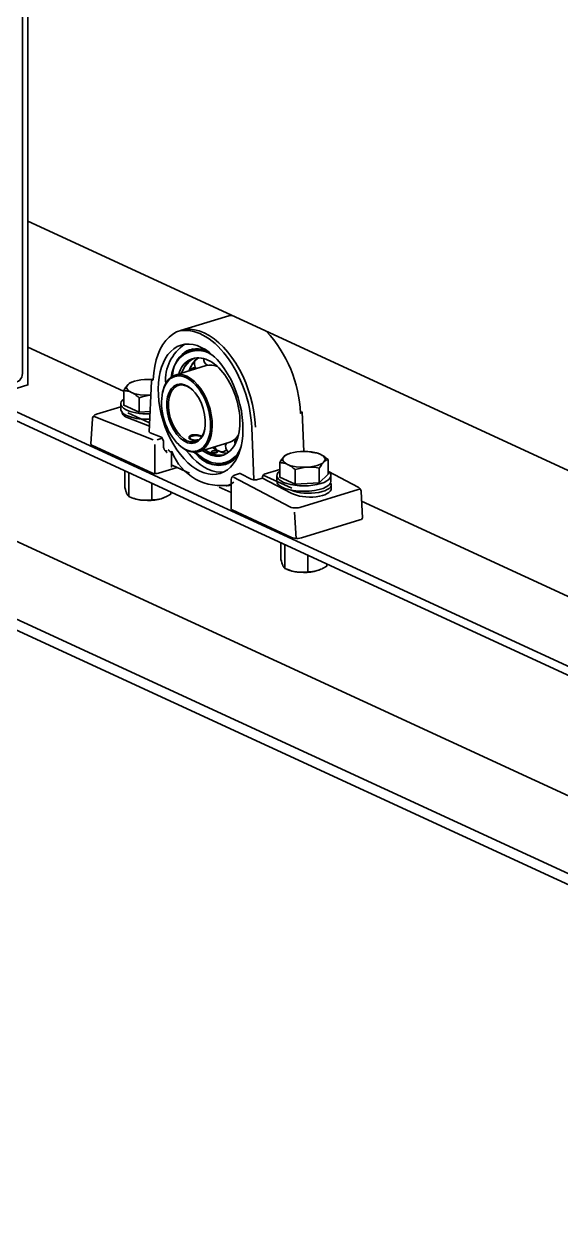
# Model space of a CAD drawing. Header units: millimetres. Extents: x -8400 to 8400, y -5940 to 5940.
# Drawn here: x 4965.5 to 5157.3, y 1103.9 to 1536 of the extents above; entities that cross this region are included whole.
import ezdxf

# ---------------------------------------------------------------- set-up
doc = ezdxf.new("R2010")
doc.units = ezdxf.units.MM
doc.layers.add('粗实线层', color=7, linetype='Continuous', lineweight=35)

msp = doc.modelspace()

# ---------------------------------------------------------------- linework, layer by layer
at = {"layer": '粗实线层', "linetype": 'Continuous', "lineweight": 35}
for points in [[(5429.862, 1180.004), (5429.862, 1181.902), (3411.605, 2112.909), (3427.906, 2117.889)], [(3411.605, 2112.909), (3411.605, 2111.011), (3411.713, 2110.278), (3412.025, 2109.692), (3412.506, 2109.317), (5429.848, 1178.732)], [(3458.919, 2044.824), (5424.763, 1137.994)], [(5429.862, 1105.812), (5429.862, 1103.914), (3411.605, 2034.922), (3411.605, 2036.819), (3411.683, 2037.497), (3411.911, 2038.168), (3412.27, 2038.779), (3412.732, 2039.282), (3413.26, 2039.636), (3415.693, 2040.835)], [(3412.133, 2038.578), (5430.389, 1107.57)], [(4964.906, 1786.315), (4964.906, 1411.07), (4964.839, 1410.445), (4964.644, 1409.82), (4964.333, 1409.241), (4963.927, 1408.745), (4963.455, 1408.367), (4962.948, 1408.133), (4951.854, 1404.743), (4951.854, 1402.403), (4966.864, 1406.989), (4966.864, 1785.411)], [(4966.859, 1465.482), (5426.971, 1253.236)], [(5037.479, 1431.383), (5021.425, 1426.478)], [(5039.862, 1431.806), (5038.653, 1431.666), (5037.481, 1431.384)], [(5001.069, 1404.723), (4966.853, 1420.506)], [(5025.763, 1419.904), (5023.761, 1418.788)], [(5030.633, 1413.895), (5019.528, 1410.502)], [(5021.715, 1411.17), (5022.302, 1412.561), (5023.011, 1413.791), (5023.833, 1414.843), (5024.759, 1415.706), (5025.776, 1416.367)], [(5021.815, 1411.2), (5022.353, 1412.463), (5022.993, 1413.592), (5023.727, 1414.573), (5024.55, 1415.398), (5025.452, 1416.058), (5026.423, 1416.545)], [(5027.81, 1416.69), (5026.781, 1415.838), (5025.866, 1414.762), (5025.081, 1413.477), (5024.436, 1412)], [(5026.653, 1415.874), (5025.774, 1414.711), (5025.032, 1413.407), (5024.494, 1412.158)], [(5034.596, 1413.569), (5033.568, 1413.92), (5032.556, 1414.093), (5031.573, 1414.084), (5030.632, 1413.894)], [(5010.928, 1403.326), (5009.611, 1403.29), (5008.298, 1403.341), (5007.028, 1403.476), (5005.841, 1403.692), (5004.771, 1403.983), (5003.851, 1404.338), (5003.111, 1404.749), (5002.571, 1405.201), (5002.248, 1405.681), (5002.153, 1406.176), (5002.287, 1406.669), (5002.648, 1407.145), (5003.224, 1407.591), (5003.997, 1407.993), (5004.944, 1408.338), (5006.037, 1408.616), (5007.242, 1408.819), (5008.522, 1408.94), (5010.079, 1408.973), (5011.622, 1408.885)], [(5011.62, 1408.833), (5011.169, 1408.61), (5010.999, 1408.32), (5010.215, 1390.293), (5010.309, 1390.096), (5010.596, 1389.927), (5014.215, 1388.497), (5014.554, 1388.282), (5014.863, 1387.926), (5015.11, 1387.465), (5015.27, 1386.948), (5015.324, 1386.427), (5015.324, 1385.041), (5015.327, 1384.941), (5015.333, 1384.843), (5015.342, 1384.746), (5015.356, 1384.652), (5015.372, 1384.559), (5015.393, 1384.468), (5015.404, 1384.424), (5015.416, 1384.379), (5015.429, 1384.335), (5015.443, 1384.292), (5015.505, 1384.124), (5015.576, 1383.965), (5015.658, 1383.816), (5015.746, 1383.674), (5015.794, 1383.606), (5015.842, 1383.539), (5015.893, 1383.474), (5015.945, 1383.411), (5016.052, 1383.289), (5016.163, 1383.172), (5016.277, 1383.06), (5016.394, 1382.951), (5016.452, 1382.897), (5016.511, 1382.844), (5016.541, 1382.818), (5016.57, 1382.791), (5016.585, 1382.778), (5016.6, 1382.765), (5016.615, 1382.752), (5016.63, 1382.738)], [(5003.832, 1407.938), (5003.434, 1407.751), (5003.24, 1407.632), (5003.044, 1407.491), (5002.847, 1407.33), (5002.648, 1407.145), (5002.598, 1407.096), (5002.549, 1407.045), (5002.524, 1407.019), (5002.499, 1406.992), (5002.474, 1406.966), (5002.45, 1406.939), (5002.351, 1406.827), (5002.252, 1406.711), (5002.056, 1406.465), (5001.861, 1406.2), (5001.474, 1405.621), (5001.091, 1404.985)], [(5006.611, 1397.216), (5001.091, 1399.762), (5001.091, 1404.985), (5001.43, 1404.965), (5001.771, 1404.931), (5001.857, 1404.92), (5001.943, 1404.908), (5002.03, 1404.895), (5002.115, 1404.88), (5002.288, 1404.848), (5002.461, 1404.812), (5002.807, 1404.725), (5003.154, 1404.617), (5003.502, 1404.489), (5003.851, 1404.338), (5004.202, 1404.166), (5004.553, 1403.971), (5004.598, 1403.945), (5004.642, 1403.919), (5004.686, 1403.892), (5004.73, 1403.865), (5004.817, 1403.811), (5004.904, 1403.755), (5005.079, 1403.641), (5005.252, 1403.522), (5005.596, 1403.272), (5005.937, 1403.007), (5006.275, 1402.729), (5006.611, 1402.438)], [(5004.328, 1408.127), (5003.831, 1407.938)], [(5015.04, 1404.532), (5014.969, 1404.205)], [(5025.825, 1405.085), (5024.78, 1405.948), (5023.708, 1406.57)], [(5000.048, 1400.284), (5000.048, 1398.334)], [(5010.526, 1397.453), (5006.611, 1397.216), (5006.611, 1402.438), (5007.674, 1402.763), (5008.747, 1403.026), (5009.288, 1403.131), (5009.831, 1403.216), (5010.781, 1403.316)], [(5000.048, 1399.212), (4991.428, 1396.578), (4991.095, 1396.457), (4990.79, 1396.286), (4990.495, 1396.045), (4990.242, 1395.75), (4990.079, 1395.471), (4989.981, 1395.168), (4989.964, 1395.028), (4989.964, 1394.884)], [(4990.3, 1395.829), (4990.597, 1395.681), (5011.647, 1387.362)], [(5010.298, 1392.206), (5002.393, 1395.33), (5001.759, 1395.621), (5001.253, 1395.943), (5000.884, 1396.289), (5000.661, 1396.652), (5000.585, 1397.027), (5000.585, 1397.141)], [(5010.354, 1393.502), (5002.629, 1397.066)], [(5020.165, 1377.456), (5013.562, 1375.439), (5012.982, 1375.323), (5012.328, 1375.3), (5011.701, 1375.373), (5011.195, 1375.53), (4989.956, 1385.327), (4989.637, 1385.516), (4989.443, 1385.728), (4989.387, 1385.951), (4989.932, 1394.847)], [(5047.665, 1373.04), (5046.88, 1391.794)], [(5013.106, 1387.381), (5014.868, 1387.919)], [(5028.984, 1388.643), (5028.93, 1388.668), (5028.849, 1388.704), (5028.764, 1388.74), (5028.675, 1388.776), (5028.581, 1388.811), (5028.532, 1388.829), (5028.482, 1388.846), (5028.432, 1388.864), (5028.381, 1388.881), (5028.277, 1388.914), (5028.169, 1388.946), (5028.06, 1388.977), (5027.946, 1389.007), (5027.918, 1389.015), (5027.889, 1389.022), (5027.859, 1389.029), (5027.83, 1389.036), (5027.771, 1389.05), (5027.712, 1389.064), (5027.594, 1389.089), (5027.474, 1389.113), (5027.353, 1389.135), (5027.23, 1389.154), (5027.169, 1389.164), (5027.107, 1389.172), (5027.045, 1389.18), (5026.983, 1389.187), (5026.859, 1389.2), (5026.736, 1389.21), (5026.614, 1389.217), (5026.493, 1389.221), (5026.372, 1389.223), (5026.252, 1389.221), (5026.192, 1389.219), (5026.133, 1389.216), (5026.075, 1389.213), (5026.018, 1389.208), (5025.904, 1389.197), (5025.793, 1389.182), (5025.685, 1389.165), (5025.58, 1389.143), (5025.529, 1389.131), (5025.478, 1389.119), (5025.453, 1389.112), (5025.428, 1389.105), (5025.403, 1389.098), (5025.379, 1389.091), (5025.284, 1389.06), (5025.194, 1389.026), (5025.108, 1388.989), (5025.027, 1388.949), (5024.95, 1388.906), (5024.878, 1388.861), (5024.811, 1388.813), (5024.749, 1388.763), (5024.694, 1388.711), (5024.643, 1388.658), (5024.598, 1388.603), (5024.559, 1388.546), (5024.55, 1388.531), (5024.541, 1388.517), (5024.533, 1388.502), (5024.525, 1388.488), (5024.51, 1388.458), (5024.497, 1388.429), (5024.476, 1388.369), (5024.46, 1388.309), (5024.45, 1388.25), (5024.447, 1388.19), (5024.447, 1388.16), (5024.449, 1388.13), (5024.453, 1388.1), (5024.458, 1388.07), (5024.472, 1388.011), (5024.493, 1387.954), (5024.519, 1387.897), (5024.551, 1387.842), (5024.589, 1387.789), (5024.633, 1387.737), (5024.657, 1387.712), (5024.683, 1387.687), (5024.71, 1387.663), (5024.739, 1387.639), (5024.799, 1387.593), (5024.866, 1387.551), (5024.937, 1387.51), (5025.013, 1387.472), (5025.094, 1387.437), (5025.18, 1387.406), (5025.269, 1387.377), (5025.363, 1387.351), (5025.46, 1387.328), (5025.561, 1387.308), (5025.587, 1387.304), (5025.614, 1387.299), (5025.64, 1387.295), (5025.666, 1387.291), (5025.72, 1387.284), (5025.774, 1387.278), (5025.885, 1387.267), (5025.998, 1387.259), (5026.112, 1387.254), (5026.229, 1387.252), (5026.289, 1387.252), (5026.348, 1387.252), (5026.409, 1387.254), (5026.47, 1387.256), (5026.591, 1387.261), (5026.714, 1387.269), (5026.836, 1387.28), (5026.959, 1387.292), (5027.082, 1387.307), (5027.206, 1387.323), (5027.237, 1387.327), (5027.268, 1387.332), (5027.299, 1387.336), (5027.329, 1387.341), (5027.391, 1387.351), (5027.452, 1387.361), (5027.641, 1387.395)], [(5024.971, 1388.403), (5024.663, 1388.142), (5024.502, 1387.955), (5024.447, 1387.758)], [(5028.95, 1388.421), (5028.822, 1388.508), (5028.668, 1388.589), (5028.185, 1388.754), (5027.594, 1388.858), (5026.947, 1388.892), (5026.303, 1388.853), (5025.718, 1388.744), (5025.245, 1388.575), (5024.925, 1388.362), (5024.788, 1388.122), (5024.844, 1387.878), (5025.091, 1387.651), (5025.504, 1387.461), (5026.049, 1387.326), (5026.675, 1387.257)], [(5027.888, 1383.142), (5038.992, 1386.535), (5039.878, 1386.903), (5040.698, 1387.445), (5041.44, 1388.154), (5042.096, 1389.02)], [(5012.257, 1375.304), (5012.257, 1385.753)], [(5015.903, 1383.462), (5016.287, 1383.448), (5016.685, 1383.209)], [(5018.131, 1383.092), (5018.131, 1377.614), (5018.202, 1377.972), (5018.396, 1378.167), (5018.662, 1378.149), (5024.606, 1375.407)], [(5020.587, 1385.815), (5020.829, 1385.584)], [(5036.882, 1375.891), (5035.511, 1375.821), (5034.101, 1375.965), (5032.664, 1376.322), (5031.213, 1376.888), (5029.839, 1377.614), (5028.476, 1378.517), (5027.136, 1379.59), (5025.83, 1380.824), (5024.568, 1382.21), (5023.361, 1383.735)], [(5036.347, 1381.77), (5035.134, 1381.75), (5033.885, 1381.948), (5032.615, 1382.361), (5031.339, 1382.984), (5030.074, 1383.81)], [(5036.982, 1381.984), (5035.904, 1381.845), (5034.789, 1381.888), (5033.646, 1382.113), (5032.488, 1382.516), (5031.327, 1383.094), (5030.176, 1383.84)], [(5032.797, 1384.641), (5034.156, 1383.778), (5035.525, 1383.151), (5036.885, 1382.77), (5038.214, 1382.64)], [(5032.929, 1384.482), (5033.909, 1383.907), (5035.746, 1383.037), (5037.615, 1382.491)], [(5064.289, 1383.215), (5064.839, 1383.237), (5065.386, 1383.237), (5065.929, 1383.217), (5066.47, 1383.177), (5067.543, 1383.044), (5068.606, 1382.848), (5068.944, 1382.829), (5069.286, 1382.795), (5069.372, 1382.784), (5069.458, 1382.771), (5069.544, 1382.758), (5069.631, 1382.744), (5069.802, 1382.712), (5069.976, 1382.676), (5070.321, 1382.588), (5070.668, 1382.481), (5071.016, 1382.353), (5071.366, 1382.202), (5071.717, 1382.03), (5072.068, 1381.835), (5072.112, 1381.809), (5072.156, 1381.783), (5072.2, 1381.756), (5072.244, 1381.73), (5072.332, 1381.675), (5072.419, 1381.619), (5072.593, 1381.505), (5072.766, 1381.386), (5073.11, 1381.136), (5073.451, 1380.871), (5073.79, 1380.593), (5074.125, 1380.302)], [(5036.063, 1378.67), (5038.6, 1378.87)], [(5060.096, 1382.402), (5059.599, 1382.213), (5059.202, 1382.026), (5059.007, 1381.906), (5058.811, 1381.766), (5058.614, 1381.604), (5058.416, 1381.42), (5058.366, 1381.37), (5058.317, 1381.32), (5058.292, 1381.293), (5058.267, 1381.267), (5058.242, 1381.241), (5058.218, 1381.214), (5058.119, 1381.103), (5058.02, 1380.986), (5057.824, 1380.74), (5057.629, 1380.475), (5057.242, 1379.896), (5056.859, 1379.259)], [(5062.379, 1371.491), (5056.859, 1374.037), (5056.859, 1379.259), (5057.197, 1379.24), (5057.539, 1379.206), (5057.625, 1379.195), (5057.711, 1379.182), (5057.797, 1379.169), (5057.883, 1379.155), (5058.056, 1379.123), (5058.228, 1379.087), (5058.574, 1378.999), (5058.922, 1378.892), (5059.27, 1378.764), (5059.619, 1378.613), (5059.969, 1378.44), (5060.321, 1378.246), (5060.365, 1378.22), (5060.409, 1378.194), (5060.453, 1378.167), (5060.497, 1378.14), (5060.585, 1378.086), (5060.672, 1378.03), (5060.846, 1377.916), (5061.019, 1377.797), (5061.363, 1377.547), (5061.705, 1377.282), (5062.043, 1377.004), (5062.379, 1376.713)], [(5070.913, 1382.393), (5070.889, 1382.402)], [(5071.012, 1377.235), (5071.395, 1377.872), (5071.782, 1378.452), (5071.977, 1378.716), (5072.173, 1378.963), (5072.371, 1379.189), (5072.569, 1379.396), (5072.618, 1379.444), (5072.668, 1379.49), (5072.693, 1379.513), (5072.718, 1379.536), (5072.742, 1379.558), (5072.767, 1379.58), (5072.866, 1379.664), (5072.965, 1379.742), (5073.161, 1379.882), (5073.356, 1380.002), (5073.743, 1380.185), (5074.125, 1380.302), (5074.125, 1375.08), (5071.012, 1372.012)], [(5001.554, 1376.301), (5001.554, 1370.339), (5001.725, 1369.68), (5001.897, 1369.079), (5001.984, 1368.804), (5002.071, 1368.546), (5002.159, 1368.309), (5002.248, 1368.091), (5002.27, 1368.041), (5002.292, 1367.991), (5002.304, 1367.966), (5002.315, 1367.943), (5002.326, 1367.919), (5002.337, 1367.896), (5002.381, 1367.806), (5002.425, 1367.722), (5002.512, 1367.571), (5002.6, 1367.441), (5002.772, 1367.237), (5002.942, 1367.098)], [(5002.942, 1375.359), (5002.854, 1375.707)], [(5003.471, 1375.426), (5002.942, 1375.359), (5002.942, 1367.098), (5003.949, 1366.694), (5004.964, 1366.35), (5005.476, 1366.205), (5005.99, 1366.078), (5006.508, 1365.972), (5007.028, 1365.886), (5008.298, 1365.751), (5009.611, 1365.7), (5010.928, 1365.736), (5012.208, 1365.857), (5013.412, 1366.06), (5014.505, 1366.338)], [(5040.365, 1374.052), (5060.487, 1363.441), (5060.968, 1363.244), (5061.549, 1363.1), (5062.189, 1363.021), (5062.847, 1363.01), (5063.476, 1363.069), (5064.035, 1363.193), (5084.919, 1369.574), (5085.289, 1369.715), (5085.576, 1369.886)], [(5050.761, 1373.694), (5050.744, 1374.091), (5050.815, 1374.516), (5051.041, 1374.88), (5051.364, 1375.086), (5056.859, 1376.765)], [(5050.953, 1374.774), (5061.215, 1370.041)], [(5055.816, 1374.559), (5055.816, 1372.609)], [(5085.916, 1368.828), (5085.926, 1368.921), (5085.927, 1369.013), (5085.869, 1369.328), (5085.738, 1369.627), (5085.589, 1369.867), (5085.413, 1370.082), (5085.211, 1370.266), (5084.988, 1370.423), (5084.921, 1370.463), (5084.852, 1370.501), (5074.291, 1376.07)], [(5075.169, 1372.609), (5075.169, 1374.559)], [(5011.114, 1371.891), (5011.114, 1365.929), (5010.109, 1365.813), (5009.095, 1365.76), (5008.583, 1365.76), (5008.068, 1365.781), (5007.809, 1365.799), (5007.549, 1365.823), (5007.484, 1365.83), (5007.419, 1365.837), (5007.354, 1365.844), (5007.289, 1365.852), (5007.158, 1365.869), (5007.028, 1365.886), (5005.583, 1366.163), (5004.328, 1366.548), (5003.789, 1366.754)], [(5039.498, 1368.538), (5035.21, 1370.516)], [(5037.731, 1370.777), (5039.115, 1371.431), (5040.415, 1372.3)], [(5038.39, 1370.954), (5039.498, 1371.293)], [(5075.284, 1370.001), (5075.284, 1371.279)], [(5017.896, 1368.762), (5017.896, 1368.001), (5017.48, 1367.737), (5017.06, 1367.486), (5016.955, 1367.425), (5016.849, 1367.365), (5016.743, 1367.306), (5016.637, 1367.249), (5016.425, 1367.136), (5016.213, 1367.028), (5015.788, 1366.826), (5015.362, 1366.643), (5014.934, 1366.48), (5014.505, 1366.338), (5014.074, 1366.217), (5013.642, 1366.118), (5013.588, 1366.107), (5013.534, 1366.096), (5013.48, 1366.086), (5013.426, 1366.076), (5013.318, 1366.057), (5013.211, 1366.04), (5012.997, 1366.009), (5012.784, 1365.983), (5012.361, 1365.944), (5011.942, 1365.924), (5011.526, 1365.919), (5011.114, 1365.929)], [(5015.121, 1366.548), (5015.154, 1366.561)], [(5173.692, 1325.092), (5086.119, 1365.49)], [(5062.691, 1352.162), (5062.145, 1361.563)], [(5057.321, 1350.576), (5057.321, 1344.614), (5057.492, 1343.955), (5057.665, 1343.354), (5057.752, 1343.078), (5057.839, 1342.821), (5057.927, 1342.584), (5058.016, 1342.366), (5058.038, 1342.315), (5058.06, 1342.266), (5058.071, 1342.241), (5058.082, 1342.217), (5058.093, 1342.194), (5058.104, 1342.171), (5058.149, 1342.081), (5058.193, 1341.997), (5058.28, 1341.846), (5058.367, 1341.716), (5058.539, 1341.512), (5058.71, 1341.372)], [(5058.71, 1349.633), (5058.622, 1349.982)], [(5059.238, 1349.701), (5058.71, 1349.633), (5058.71, 1341.372), (5059.716, 1340.969), (5060.732, 1340.625), (5061.244, 1340.479), (5061.758, 1340.353), (5062.276, 1340.247), (5062.796, 1340.161), (5064.065, 1340.026), (5065.379, 1339.975), (5066.695, 1340.011), (5067.975, 1340.132), (5069.18, 1340.335), (5070.272, 1340.613)], [(5066.881, 1346.166), (5066.881, 1340.204), (5065.877, 1340.088), (5064.862, 1340.035), (5064.35, 1340.035), (5063.835, 1340.056), (5063.576, 1340.074), (5063.317, 1340.098), (5063.252, 1340.104), (5063.187, 1340.112), (5063.121, 1340.119), (5063.056, 1340.127), (5062.926, 1340.143), (5062.796, 1340.161), (5061.351, 1340.438), (5060.096, 1340.823), (5059.557, 1341.029)], [(5073.663, 1343.037), (5073.663, 1342.276), (5073.248, 1342.012), (5072.828, 1341.76), (5072.722, 1341.7), (5072.616, 1341.64), (5072.511, 1341.581), (5072.405, 1341.523), (5072.193, 1341.411), (5071.981, 1341.303), (5071.556, 1341.101), (5071.129, 1340.917), (5070.701, 1340.755), (5070.272, 1340.613), (5069.841, 1340.492), (5069.41, 1340.393), (5069.356, 1340.382), (5069.302, 1340.371), (5069.248, 1340.361), (5069.194, 1340.351), (5069.086, 1340.332), (5068.978, 1340.315), (5068.765, 1340.284), (5068.551, 1340.257), (5068.129, 1340.219), (5067.71, 1340.199), (5067.294, 1340.194), (5066.881, 1340.204)], [(5070.889, 1340.823), (5070.922, 1340.836)]]:
    msp.add_lwpolyline(points, dxfattribs=at)
for points in [[(5065.46, 1383.235), (5064.871, 1397.328), (5064.713, 1397.079), (5064.25, 1396.866, 0.1802581), (5052.061, 1426.179)], [(5027.247, 1416.488, 0.4142177), (5026.951, 1412.93, 0.0164629), (5027.065, 1412.805)], [(5016.979, 1383.843), (5016.993, 1383.837), (5017.049, 1383.804), (5017.139, 1383.737), (5017.255, 1383.629), (5017.382, 1383.483), (5017.485, 1383.343), (5017.595, 1383.176), (5017.865, 1383.067), (5018.362, 1383.151, 0.3684379), (5039.498, 1371.366)], [(5042.338, 1382.642, -0.4183668), (5031.213, 1379.228), (5029.937, 1379.905), (5028.672, 1380.753), (5027.431, 1381.764), (5026.222, 1382.93)], [(5026.836, 1382.942), (5028.264, 1381.675), (5029.729, 1380.63), (5031.213, 1379.822, 0.4970826), (5043.192, 1385.66)], [(5035.593, 1383.127, 0.126129), (5036.845, 1383.184, 0.1105271), (5037.804, 1383.728)], [(5060.979, 1368.304), (5050.761, 1373.694), (5048.982, 1373.15), (5048.526, 1373.055), (5048.011, 1373.023), (5047.486, 1373.06), (5047.003, 1373.16), (5046.609, 1373.314), (5042.991, 1375.223), (5042.713, 1375.316), (5042.451, 1375.296), (5040.689, 1374.758, 0.3297945), (5039.498, 1373.148), (5039.498, 1362.699), (5039.595, 1362.487), (5039.876, 1362.3), (5061.114, 1352.503), (5061.595, 1352.332), (5062.176, 1352.214), (5062.819, 1352.156), (5063.478, 1352.163), (5064.111, 1352.233), (5064.672, 1352.363), (5085.555, 1358.743), (5086.066, 1358.955), (5086.385, 1359.215), (5086.483, 1359.498), (5085.938, 1368.893)]]:
    msp.add_lwpolyline(points, format="xyb", dxfattribs=at)
for points in [[(5032.746, 1382.816), (5032.816, 1382.788), (5032.892, 1382.763), (5032.932, 1382.751), (5032.974, 1382.741), (5032.996, 1382.736), (5033.018, 1382.731), (5033.04, 1382.726), (5033.063, 1382.722), (5033.156, 1382.708), (5033.252, 1382.697), (5033.277, 1382.695), (5033.302, 1382.693), (5033.328, 1382.692), (5033.353, 1382.69), (5033.404, 1382.688), (5033.455, 1382.687), (5033.557, 1382.688), (5033.661, 1382.692), (5033.687, 1382.694), (5033.712, 1382.696), (5033.738, 1382.698), (5033.763, 1382.7), (5033.813, 1382.705), (5033.863, 1382.711), (5033.912, 1382.718), (5033.96, 1382.726), (5033.984, 1382.73), (5034.008, 1382.735), (5034.031, 1382.739), (5034.054, 1382.744), (5034.143, 1382.764), (5034.226, 1382.788), (5034.265, 1382.8), (5034.303, 1382.813), (5034.321, 1382.82), (5034.339, 1382.827), (5034.356, 1382.834), (5034.373, 1382.841), (5034.435, 1382.871), (5034.487, 1382.902), (5034.5, 1382.91), (5034.511, 1382.918), (5034.522, 1382.927), (5034.533, 1382.935), (5034.551, 1382.952), (5034.568, 1382.969), (5034.593, 1383.004), (5034.609, 1383.039), (5034.613, 1383.057), (5034.614, 1383.075), (5034.613, 1383.093), (5034.609, 1383.111), (5034.604, 1383.129), (5034.595, 1383.147), (5034.584, 1383.165), (5034.57, 1383.183), (5034.536, 1383.217), (5034.492, 1383.251), (5034.48, 1383.259), (5034.467, 1383.268), (5034.453, 1383.276), (5034.44, 1383.284), (5034.41, 1383.3), (5034.378, 1383.315), (5034.31, 1383.344), (5034.234, 1383.371), (5034.214, 1383.377), (5034.193, 1383.383), (5034.172, 1383.389), (5034.151, 1383.395), (5034.107, 1383.406), (5034.063, 1383.417), (5034.017, 1383.427), (5033.97, 1383.436), (5033.946, 1383.44), (5033.921, 1383.444), (5033.897, 1383.448), (5033.872, 1383.451), (5033.772, 1383.464), (5033.671, 1383.472), (5033.619, 1383.475), (5033.567, 1383.477), (5033.542, 1383.478), (5033.516, 1383.478), (5033.49, 1383.478), (5033.464, 1383.478), (5033.363, 1383.475), (5033.262, 1383.468), (5033.238, 1383.466), (5033.213, 1383.463), (5033.189, 1383.46), (5033.164, 1383.457), (5033.117, 1383.45), (5033.071, 1383.442), (5032.982, 1383.423), (5032.9, 1383.4), (5032.879, 1383.394), (5032.86, 1383.388), (5032.841, 1383.381), (5032.822, 1383.374), (5032.787, 1383.36), (5032.753, 1383.345), (5032.721, 1383.329), (5032.691, 1383.313), (5032.663, 1383.295), (5032.637, 1383.278), (5032.593, 1383.241), (5032.558, 1383.202), (5032.543, 1383.182), (5032.532, 1383.162), (5032.523, 1383.141), (5032.516, 1383.12), (5032.51, 1383.079), (5032.515, 1383.038), (5032.518, 1383.027), (5032.521, 1383.017), (5032.525, 1383.007), (5032.53, 1382.997), (5032.541, 1382.977), (5032.554, 1382.957), (5032.57, 1382.938), (5032.588, 1382.919), (5032.598, 1382.91), (5032.609, 1382.901), (5032.62, 1382.891), (5032.632, 1382.882), (5032.685, 1382.848)], [(5072.569, 1379.396), (5071.993, 1378.949), (5071.22, 1378.548), (5070.272, 1378.203), (5069.18, 1377.924), (5067.975, 1377.722), (5066.695, 1377.601), (5065.379, 1377.565), (5064.065, 1377.616), (5062.796, 1377.751), (5061.608, 1377.967), (5060.538, 1378.258), (5059.619, 1378.613), (5058.878, 1379.023), (5058.338, 1379.476), (5058.016, 1379.956), (5057.92, 1380.45), (5058.055, 1380.943), (5058.416, 1381.42), (5058.992, 1381.866), (5059.765, 1382.268), (5060.712, 1382.613), (5061.805, 1382.891), (5063.01, 1383.094), (5064.289, 1383.215), (5065.606, 1383.25), (5066.919, 1383.2), (5068.189, 1383.064), (5069.377, 1382.848), (5070.446, 1382.558), (5071.366, 1382.202), (5072.107, 1381.792), (5072.647, 1381.34), (5072.969, 1380.859), (5073.065, 1380.365), (5072.929, 1379.872)], [(5066.695, 1377.601), (5066.833, 1377.608), (5066.971, 1377.615), (5067.039, 1377.617), (5067.108, 1377.619), (5067.177, 1377.621), (5067.246, 1377.623), (5067.52, 1377.626), (5067.793, 1377.624), (5068.338, 1377.603), (5068.879, 1377.564), (5069.951, 1377.43), (5071.012, 1377.235), (5071.012, 1372.012), (5062.379, 1371.491), (5062.379, 1376.713), (5063.442, 1377.037), (5064.515, 1377.3), (5065.056, 1377.406), (5065.599, 1377.491), (5066.145, 1377.557)]]:
    msp.add_lwpolyline(points, close=True, dxfattribs=at)
for centre, radius, start, end in [((5031.467, 1408.71), 15.41, 123.62177, 184.56417), ((5028.006, 1410.181), 9.524, 72.79437, 180.82294), ((5027.556, 1410.303), 9.014, 47.67553, 181.41283), ((5027.908, 1409.469), 7.215, 62.73427, 168.55145), ((5026.662, 1410.713), 2.524, 88.46605, 148.75454), ((5032.195, 1416.285), 2.524, 176.50266, 244.21835), ((5032.195, 1416.285), 2.524, 294.75811, 307.95677), ((5040.023, 1384.943), 2.517, 69.69012, 76.18856), ((5043.337, 1386.66), 2.524, 153.88433, 198.61508), ((5043.329, 1386.671), 2.51, 120.62461, 124.5499), ((5034.712, 1387.613), 9.22, 210.48274, 323.87435), ((5036.107, 1385.598), 2.524, 195.77993, 236.42203), ((5040.02, 1384.936), 2.524, 150.53351, 234.40568)]:
    msp.add_arc(centre, radius, start, end, dxfattribs=at)
for centre, major_axis, ratio, start_param, end_param in [((5029.908, 1398.716), (-8.482, 27.762), 0.5850514, 4.2936329, 7.3101964), ((5028.608, 1398.33), (-8.489, 27.749), 0.5849578, 4.3013612, 6.2429146), ((5031.207, 1399.13), (-6.262, 20.506), 0.5852758, 5.8004124, 7.1421285), ((5031.213, 1399.115), (-5.286, 17.301), 0.5850526, 2.4828098, 5.801856), ((5023.688, 1396.87), (-4.156, 13.632), 0.586192, 5.8013542, 7.0909694), ((5023.708, 1396.822), (-4.18, 13.679), 0.585071, 2.3358264, 5.8018154), ((5023.708, 1396.822), (-3.073, 10.058), 0.5850474, 5.8019506, 10.2305744), ((5009.723, 1400.284), (-9.678, 0.001), 0.3754718, 5.814651, 7.9335654), ((5009.738, 1398.339), (9.664, 0.005), 0.3753916, 3.1415571, 4.7813124), ((5065.492, 1374.559), (-9.66, 0), 0.3754454, 5.8146889, 9.8932848), ((5065.493, 1372.609), (9.689, 0), 0.3754381, 3.1416793, 6.2830787), ((5067.226, 1370.215), (-8.079, 0.256), 0.4075846, 0.6965429, 3.1542067), ((5067.228, 1371.279), (-8.036, 0), 0.3754016, 0.6832568, 3.3886356)]:
    msp.add_ellipse(centre, major_axis=major_axis, ratio=ratio, start_param=start_param, end_param=end_param, dxfattribs=at)
for centre, major_axis, ratio in [((5028.603, 1398.317), (-7.007, 22.934), 0.5850396), ((5023.382, 1396.722), (-4.057, 13.278), 0.5850532), ((5023.382, 1396.722), (-3.197, 10.462), 0.5850275)]:
    msp.add_ellipse(centre, major_axis=major_axis, ratio=ratio, dxfattribs=at)

doc.saveas('drawing.dxf')
